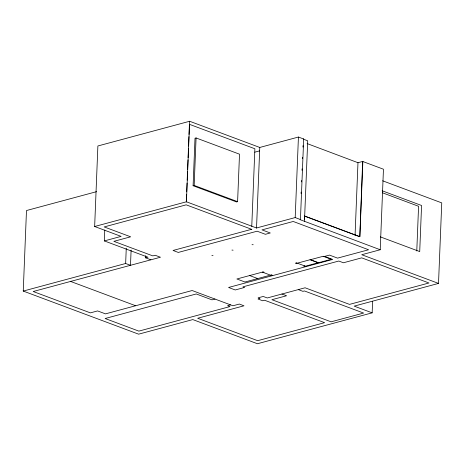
<?xml version="1.0" encoding="UTF-8"?>
<svg xmlns="http://www.w3.org/2000/svg" width="465" height="465" viewBox="0 0 465 465"><rect width="100%" height="100%" fill="white"/><g stroke="black" fill="none" stroke-linecap="round" stroke-linejoin="round"><path stroke-width="0.7" d="M372.622 301.239L372.157 312.846L257.441 343.74L192.789 319.583L138.617 334.172L23.25 291.067L26.482 210.54L96.621 191.656M104.77 230.03L104.334 240.911L121.115 236.394L94.651 226.502L97.883 145.975L189.656 121.26L259.766 147.457L298.431 137.041L303.686 139.006L300.448 219.532L300.024 219.643L304.47 221.305L307.702 140.779L303.261 139.116L303.686 139.006M131.107 250.065L130.496 265.3L125.649 263.492L126.259 248.258M150.893 259.807L145.638 257.848L145.725 255.669M186.302 201.938L186.593 194.684M186.709 191.778L187.058 183.076M187.174 180.17L187.523 171.469M187.61 169.289L187.994 159.861M188.081 157.681L188.459 148.254M188.546 146.074L188.924 136.646M189.011 134.466L189.389 125.039M256.732 228.053L186.424 201.787L189.656 121.26M193.103 185.721L195.009 138.239L196.073 137.954L239.51 154.182L237.603 201.665L236.546 201.95L193.103 185.721L194.167 185.436L237.603 201.665M194.167 185.436L196.073 137.954M251.763 226.397L254.878 148.771L189.418 124.312M259.766 147.457L256.535 227.978L295.194 217.568L300.448 219.532M295.194 217.568L298.431 137.041M301.076 193.527L301.134 192.08M301.541 181.92L301.599 180.472M302.006 170.312L302.064 168.865M302.471 158.705L302.529 157.257M302.936 147.097L302.994 145.65M304.337 219.381L304.68 216.027L359.84 236.639L362.863 161.39L357.974 162.704L307.109 143.569M355.062 235.36L357.98 162.709M359.84 236.639L362.648 161.448L383.456 169.219L380.225 249.746L361.741 254.727L438.518 283.412L441.75 202.885L382.643 180.798M416.779 250.937L418.576 206.286L382.573 192.83M213.04 255.535L211.866 255.483M233.087 250.176L231.942 250.077M253.187 244.724L252.018 244.671M254.768 152.177L259.65 150.863M94.651 226.502L186.424 201.787M145.638 257.848L147.975 257.221L104.334 240.911M251.646 229.297L173.044 250.466L178.293 252.431L257.11 231.204L265.393 234.296L270.281 232.982L261.998 229.884L293.229 221.474L368.576 249.763L337.561 258.122L329.476 255.099L324.593 256.413L332.673 259.435L228.577 287.469L235.244 289.962L244.59 287.446L242.974 286.841L338.787 261.034L343.432 262.772L361.706 257.854L428.98 282.987L349.529 304.389L305.081 287.783L267.265 297.966L263.225 296.455L258.127 297.827L259.947 298.507L258.034 299.024L262.679 300.762L264.591 300.245L324.599 322.663L257.68 340.688L197.672 318.269L243.986 305.796L239.336 304.058L232.965 305.772L192.155 290.526L105.479 313.869L97.598 310.928L90.373 312.869L33.195 291.509L160.448 257.238L155.2 255.273L152.863 255.901L113.867 241.335L130.648 236.813L104.183 226.926L186.186 204.838L251.85 229.373M23.25 291.067L125.649 263.492M304.47 221.305L380.225 249.746M263.19 272.42L264.039 272.194L263.231 271.891L236.883 278.988L244.968 282.005L270.461 275.141L262.382 272.118M214.981 299.053L212.011 299.855L196.253 293.967L105.113 318.513L138.855 331.121L229.989 306.575L227.565 305.668L230.541 304.871M438.518 283.412L354.179 306.127L372.157 312.846M382.154 190.766L421.569 205.489L419.715 251.582L380.306 236.859M304.47 216.086L359.625 236.697M298.28 289.614L302.93 291.346L304.418 290.951L363.613 313.067L331.109 321.821L271.915 299.704L286.574 295.752L281.924 294.019M249.635 275.553L257.715 278.576M70.587 281.435L135.646 305.743M296.374 262.963L295.525 263.196L297.182 263.266L296.374 262.963M310.056 259.737L297.304 263.173L305.389 266.189L318.136 262.754L310.056 259.737M323.192 256.273L310.446 259.703L318.531 262.725L331.278 259.29L323.192 256.273M271.514 274.984L270.665 275.216L272.321 275.286L271.514 274.984M304.656 266.061L303.808 266.288L305.464 266.364L304.656 266.061"/></g></svg>
